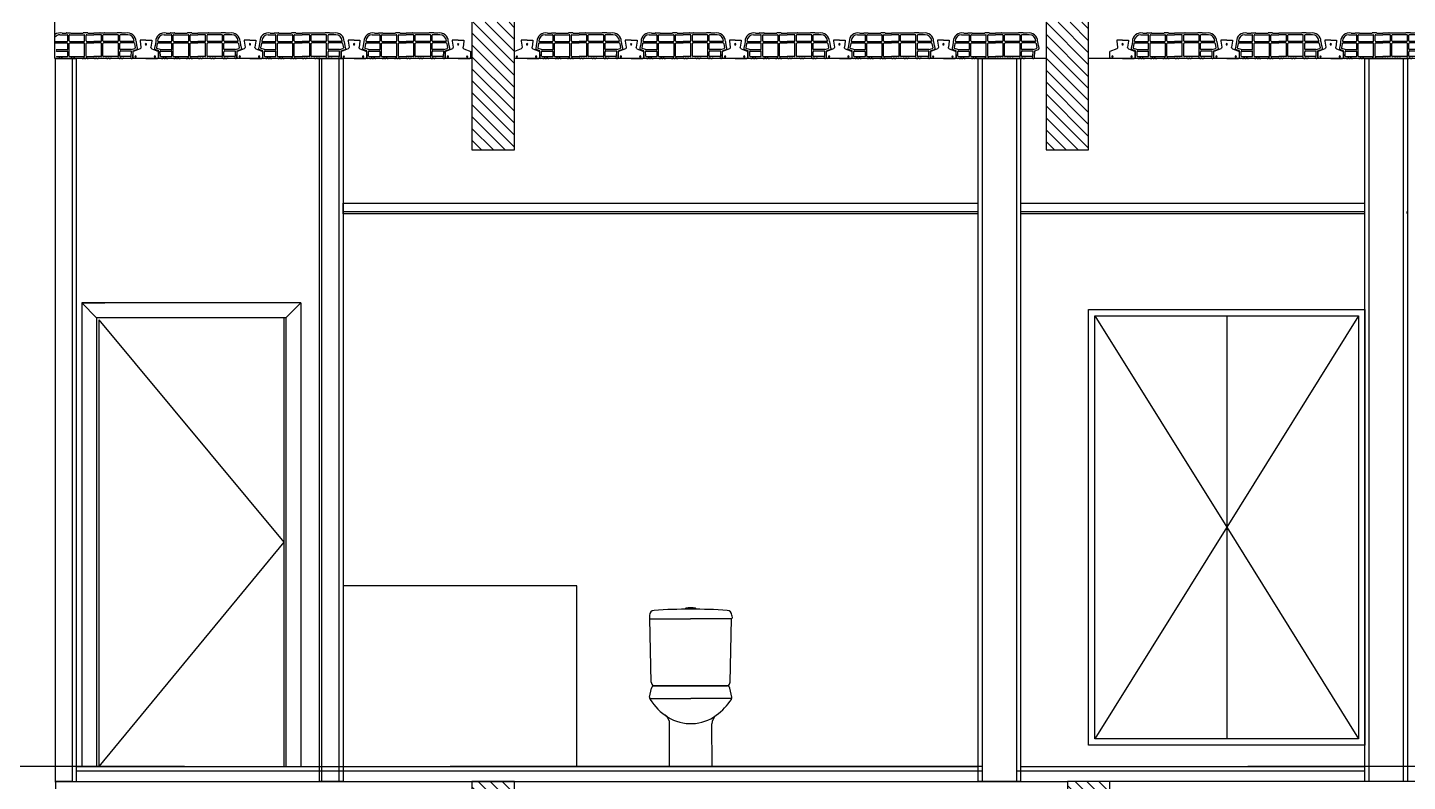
# Model space of a CAD drawing. Header units: metres. Extents: x 126 to 596, y -539 to -70.
# Drawn here: x 353.31 to 359.79, y -386.02 to -382.48 of the extents above; entities that cross this region are included whole.
import ezdxf

# ---------------------------------------------------------------- set-up
doc = ezdxf.new("R2010")
doc.units = ezdxf.units.M
doc.header["$LTSCALE"] = 10
doc.linetypes.add('HIDDEN', pattern=[0.375, 0.25, -0.125])
for name, color, linetype in [('0.1', 1, 'Continuous'), ('01', 1, 'Continuous'), ('02', 2, 'Continuous'), ('1_MUROS', 6, 'Continuous'), ('A- Hatch Hormigon', 255, 'Continuous'), ('A-Cielorraso', 1, 'HIDDEN'), ('A-Muros', 4, 'Continuous'), ('Corte t', 2, 'Continuous'), ('Dr Bloques', 1, 'Continuous'), ('Dr Ejes en bloque', 4, 'Continuous'), ('Losa rap sapito', 251, 'Continuous'), ('PISO', 251, 'Continuous'), ('Sanitarios', 2, 'Continuous')]:
    doc.layers.add(name, color=color, linetype=linetype)
doc.layers.add('Dr Contorno exterior torre', color=31, linetype='Continuous', transparency=0.5)
doc.layers.add('M1-Muro Común 20', color=12, linetype='Continuous', transparency=0.5)

# ---------------------------------------------------------------- blocks, each defined once
blk = doc.blocks.new('VIGUETA NUEVA')
at = {"layer": '02'}
for p, q in [((852.2769, 1549.6243), (852.2429, 1549.6111)), ((852.2429, 1549.5811), (852.2429, 1549.6111)), ((852.3054, 1549.6661), (852.2767, 1549.6661)), ((852.2767, 1549.6661), (852.2767, 1549.6611)), ((852.2767, 1549.6611), (852.2809, 1549.6312)), ((852.3054, 1549.6661), (852.3342, 1549.6661)), ((852.3342, 1549.6611), (852.3299, 1549.6312)), ((852.3339, 1549.6243), (852.3679, 1549.6111)), ((852.3342, 1549.6661), (852.3342, 1549.6611)), ((852.3679, 1549.5811), (852.3679, 1549.6111)), ((852.2429, 1549.5811), (852.2479, 1549.5761)), ((852.3054, 1549.5761), (852.2479, 1549.5761)), ((852.3054, 1549.5761), (852.3629, 1549.5761)), ((852.3679, 1549.5811), (852.3629, 1549.5761))]:
    blk.add_line(p, q, dxfattribs=at)
for centre, start, end in [((852.2739, 1549.6307), 294.85326, 4.4381), ((852.3369, 1549.6307), 175.5619, 245.14674)]:
    blk.add_arc(centre, 0.00704, start, end, dxfattribs=at)
blk = doc.blocks.new('VIGUETA NUEVA1')
at = {"layer": 'PISO'}
for centre in [(0, -0.02), (-0.0444, -0.0805), (0.0504, -0.0805)]:
    blk.add_circle(centre, 0.00324, dxfattribs=at)
at = {"layer": '1_MUROS'}
blk.add_blockref('VIGUETA NUEVA', (-852.3054, -1549.6661), dxfattribs=at)
blk = doc.blocks.new('Losa rap zapito')
at = {"layer": 'Losa rap sapito'}
for p, q in [((283.7813, -291.7641), (283.8003, -291.7641)), ((283.8012, -291.7632), (283.8205, -291.7632)), ((283.8215, -291.7641), (283.8806, -291.7641)), ((283.9008, -291.7632), (283.8815, -291.7632)), ((283.9018, -291.7641), (283.9304, -291.7641)), ((283.959, -291.7641), (283.9304, -291.7641)), ((283.9599, -291.7632), (283.9792, -291.7632)), ((284.0393, -291.7641), (283.9802, -291.7641)), ((284.0595, -291.7632), (284.0402, -291.7632)), ((284.0795, -291.7641), (284.0605, -291.7641)), ((283.7282, -291.8243), (283.7262, -291.8386)), ((283.732, -291.8042), (283.7293, -291.8235)), ((283.7394, -291.8124), (283.7357, -291.8329)), ((283.7422, -291.8103), (283.8051, -291.8103)), ((283.7437, -291.8035), (283.8051, -291.8035)), ((283.7534, -291.8103), (283.8051, -291.8103)), ((283.7711, -291.7719), (283.8051, -291.7719)), ((283.808, -291.8006), (283.808, -291.7747)), ((283.808, -291.8391), (283.808, -291.8132)), ((283.8147, -291.8006), (283.8147, -291.7747)), ((283.8147, -291.8721), (283.8147, -291.8132)), ((283.8176, -291.7719), (283.8844, -291.7719)), ((283.8176, -291.8035), (283.8844, -291.8035)), ((283.8176, -291.8103), (283.8844, -291.8103)), ((283.8873, -291.8006), (283.8873, -291.7747)), ((283.8873, -291.8721), (283.8873, -291.8132)), ((283.8941, -291.8006), (283.8941, -291.7747)), ((283.8941, -291.8721), (283.8941, -291.8132)), ((283.897, -291.7719), (283.9304, -291.7719)), ((283.897, -291.8035), (283.9304, -291.8035)), ((283.897, -291.8103), (283.9304, -291.8103)), ((283.9638, -291.7719), (283.9304, -291.7719)), ((283.9638, -291.8035), (283.9304, -291.8035)), ((283.9638, -291.8103), (283.9304, -291.8103)), ((283.9667, -291.8006), (283.9667, -291.7747)), ((283.9667, -291.8721), (283.9667, -291.8132)), ((283.9734, -291.8006), (283.9734, -291.7747)), ((283.9734, -291.8721), (283.9734, -291.8132)), ((284.0431, -291.7719), (283.9763, -291.7719)), ((284.0431, -291.8035), (283.9763, -291.8035)), ((284.0431, -291.8103), (283.9763, -291.8103)), ((284.046, -291.8006), (284.046, -291.7747)), ((284.046, -291.8721), (284.046, -291.8132)), ((284.0527, -291.8006), (284.0527, -291.7747)), ((284.0527, -291.8391), (284.0527, -291.8132)), ((284.0896, -291.7719), (284.0556, -291.7719)), ((284.117, -291.8035), (284.0556, -291.8035)), ((284.1186, -291.8103), (284.0556, -291.8103)), ((284.1073, -291.8103), (284.0556, -291.8103)), ((284.1214, -291.8124), (284.125, -291.8329)), ((284.1287, -291.8042), (284.1314, -291.8235)), ((284.1325, -291.8243), (284.1346, -291.8386)), ((283.7459, -291.8484), (283.728, -291.8417)), ((283.7534, -291.842), (283.7376, -291.836)), ((283.7466, -291.8799), (283.7459, -291.8484)), ((283.7541, -291.8836), (283.7504, -291.8836)), ((283.7541, -291.8836), (283.7516, -291.8836)), ((283.7541, -291.8836), (283.7516, -291.8836)), ((283.7534, -291.842), (283.8051, -291.842)), ((283.7542, -291.8721), (283.7536, -291.851)), ((283.7541, -291.8836), (283.7541, -291.8827)), ((283.7541, -291.8827), (283.7598, -291.8827)), ((283.7565, -291.8487), (283.8051, -291.8487)), ((283.7571, -291.8749), (283.8051, -291.8749)), ((283.7598, -291.8836), (283.7598, -291.8827)), ((283.7598, -291.8836), (283.7656, -291.8836)), ((283.7714, -291.8827), (283.7656, -291.8827)), ((283.7656, -291.8836), (283.7656, -291.8827)), ((283.7714, -291.8836), (283.7714, -291.8827)), ((283.7714, -291.8836), (283.7772, -291.8836)), ((283.7772, -291.8836), (283.7772, -291.8827)), ((283.783, -291.8827), (283.7772, -291.8827)), ((283.783, -291.8836), (283.783, -291.8827)), ((283.783, -291.8836), (283.7887, -291.8836)), ((283.7887, -291.8836), (283.7887, -291.8827)), ((283.7887, -291.8827), (283.7945, -291.8827)), ((283.7945, -291.8836), (283.7945, -291.8827)), ((283.8003, -291.8836), (283.7945, -291.8836)), ((283.8003, -291.8827), (283.8061, -291.8827)), ((283.8003, -291.8836), (283.8003, -291.8827)), ((283.8061, -291.8836), (283.8061, -291.8827)), ((283.8119, -291.8836), (283.8061, -291.8836)), ((283.808, -291.8721), (283.808, -291.8516)), ((283.8119, -291.8827), (283.8176, -291.8827)), ((283.8119, -291.8836), (283.8119, -291.8827)), ((283.8119, -291.8827), (283.8176, -291.8827)), ((283.8176, -291.8749), (283.8844, -291.8749)), ((283.8176, -291.8836), (283.8176, -291.8827)), ((283.8176, -291.8836), (283.8234, -291.8836)), ((283.8292, -291.8827), (283.8234, -291.8827)), ((283.8234, -291.8836), (283.8234, -291.8827)), ((283.8292, -291.8836), (283.8292, -291.8827)), ((283.8292, -291.8836), (283.835, -291.8836)), ((283.835, -291.8836), (283.835, -291.8827)), ((283.8408, -291.8827), (283.835, -291.8827)), ((283.8408, -291.8836), (283.8408, -291.8827)), ((283.8408, -291.8836), (283.8465, -291.8836)), ((283.8465, -291.8836), (283.8465, -291.8827)), ((283.8465, -291.8827), (283.8523, -291.8827)), ((283.8523, -291.8836), (283.8523, -291.8827)), ((283.8581, -291.8836), (283.8523, -291.8836)), ((283.8581, -291.8827), (283.8639, -291.8827)), ((283.8581, -291.8836), (283.8581, -291.8827)), ((283.8639, -291.8836), (283.8639, -291.8827)), ((283.8697, -291.8836), (283.8639, -291.8836)), ((283.8697, -291.8827), (283.8755, -291.8827)), ((283.8697, -291.8836), (283.8697, -291.8827)), ((283.8697, -291.8827), (283.8755, -291.8827)), ((283.8755, -291.8836), (283.8755, -291.8827)), ((283.8755, -291.8836), (283.8812, -291.8836)), ((283.887, -291.8827), (283.8812, -291.8827)), ((283.8812, -291.8836), (283.8812, -291.8827)), ((283.887, -291.8836), (283.887, -291.8827)), ((283.887, -291.8836), (283.8928, -291.8836)), ((283.8928, -291.8836), (283.8928, -291.8827)), ((283.8986, -291.8827), (283.8928, -291.8827)), ((283.897, -291.8749), (283.9304, -291.8749)), ((283.8986, -291.8836), (283.8986, -291.8827)), ((283.8986, -291.8836), (283.9044, -291.8836)), ((283.9044, -291.8836), (283.9044, -291.8827)), ((283.9044, -291.8827), (283.9101, -291.8827)), ((283.9101, -291.8836), (283.9101, -291.8827)), ((283.9159, -291.8836), (283.9101, -291.8836)), ((283.9159, -291.8827), (283.9217, -291.8827)), ((283.9159, -291.8836), (283.9159, -291.8827)), ((283.9217, -291.8836), (283.9217, -291.8827)), ((283.9275, -291.8836), (283.9217, -291.8836)), ((283.9275, -291.8836), (283.9275, -291.8827)), ((283.9275, -291.8827), (283.9304, -291.8827)), ((283.9638, -291.8749), (283.9304, -291.8749)), ((283.9333, -291.8827), (283.9304, -291.8827)), ((283.9333, -291.8836), (283.9333, -291.8827)), ((283.9333, -291.8836), (283.939, -291.8836)), ((283.9448, -291.8827), (283.939, -291.8827)), ((283.939, -291.8836), (283.939, -291.8827)), ((283.9448, -291.8836), (283.9448, -291.8827)), ((283.9448, -291.8836), (283.9506, -291.8836)), ((283.9506, -291.8836), (283.9506, -291.8827)), ((283.9564, -291.8827), (283.9506, -291.8827)), ((283.9564, -291.8836), (283.9564, -291.8827)), ((283.9622, -291.8836), (283.9564, -291.8836)), ((283.9622, -291.8836), (283.9622, -291.8827)), ((283.9622, -291.8827), (283.9679, -291.8827)), ((283.9679, -291.8836), (283.9679, -291.8827)), ((283.9737, -291.8836), (283.9679, -291.8836)), ((283.9737, -291.8827), (283.9795, -291.8827)), ((283.9737, -291.8836), (283.9737, -291.8827)), ((284.0431, -291.8749), (283.9763, -291.8749)), ((283.9795, -291.8836), (283.9795, -291.8827)), ((283.9853, -291.8836), (283.9795, -291.8836)), ((283.9911, -291.8827), (283.9853, -291.8827)), ((283.9853, -291.8836), (283.9853, -291.8827)), ((283.9911, -291.8827), (283.9853, -291.8827)), ((283.9911, -291.8836), (283.9911, -291.8827)), ((283.9911, -291.8836), (283.9968, -291.8836)), ((284.0026, -291.8827), (283.9968, -291.8827)), ((283.9968, -291.8836), (283.9968, -291.8827)), ((284.0026, -291.8836), (284.0026, -291.8827)), ((284.0026, -291.8836), (284.0084, -291.8836)), ((284.0084, -291.8836), (284.0084, -291.8827)), ((284.0142, -291.8827), (284.0084, -291.8827)), ((284.0142, -291.8836), (284.0142, -291.8827)), ((284.02, -291.8836), (284.0142, -291.8836)), ((284.02, -291.8836), (284.02, -291.8827)), ((284.02, -291.8827), (284.0258, -291.8827)), ((284.0258, -291.8836), (284.0258, -291.8827)), ((284.0315, -291.8836), (284.0258, -291.8836)), ((284.0315, -291.8827), (284.0373, -291.8827)), ((284.0315, -291.8836), (284.0315, -291.8827)), ((284.0373, -291.8836), (284.0373, -291.8827)), ((284.0431, -291.8836), (284.0373, -291.8836)), ((284.0489, -291.8827), (284.0431, -291.8827)), ((284.0431, -291.8836), (284.0431, -291.8827)), ((284.0489, -291.8827), (284.0431, -291.8827)), ((284.0489, -291.8836), (284.0489, -291.8827)), ((284.0489, -291.8836), (284.0547, -291.8836)), ((284.0527, -291.8721), (284.0527, -291.8516)), ((284.0604, -291.8827), (284.0547, -291.8827)), ((284.0547, -291.8836), (284.0547, -291.8827)), ((284.1073, -291.842), (284.0556, -291.842)), ((284.1043, -291.8487), (284.0556, -291.8487)), ((284.1037, -291.8749), (284.0556, -291.8749)), ((284.0604, -291.8836), (284.0604, -291.8827)), ((284.0604, -291.8836), (284.0662, -291.8836)), ((284.0662, -291.8836), (284.0662, -291.8827)), ((284.072, -291.8827), (284.0662, -291.8827)), ((284.072, -291.8836), (284.072, -291.8827)), ((284.0778, -291.8836), (284.072, -291.8836)), ((284.0778, -291.8836), (284.0778, -291.8827)), ((284.0778, -291.8827), (284.0836, -291.8827)), ((284.0836, -291.8836), (284.0836, -291.8827)), ((284.0893, -291.8836), (284.0836, -291.8836)), ((284.0893, -291.8827), (284.0951, -291.8827)), ((284.0893, -291.8836), (284.0893, -291.8827)), ((284.0951, -291.8836), (284.0951, -291.8827)), ((284.1009, -291.8836), (284.0951, -291.8836)), ((284.1009, -291.8836), (284.1009, -291.8827)), ((284.1067, -291.8827), (284.1009, -291.8827)), ((284.1066, -291.8721), (284.1071, -291.851)), ((284.1067, -291.8836), (284.1067, -291.8827)), ((284.1067, -291.8836), (284.1092, -291.8836)), ((284.1067, -291.8836), (284.1092, -291.8836)), ((284.1067, -291.8836), (284.1103, -291.8836)), ((284.1073, -291.842), (284.1232, -291.836)), ((284.1141, -291.8799), (284.1149, -291.8484)), ((284.1149, -291.8484), (284.1327, -291.8417))]:
    blk.add_line(p, q, dxfattribs=at)
for centre, radius, start, end in [((283.7724, -291.8035), 0.0404, 77.29711, 181.01352), ((283.8012, -291.7641), 0.000963, 90, 180), ((283.8205, -291.7641), 0.000963, 0, 90), ((283.8815, -291.7641), 0.000963, 90, 180), ((283.9008, -291.7641), 0.000963, 0, 90), ((283.9599, -291.7641), 0.000963, 90, 180), ((283.9792, -291.7641), 0.000963, 0, 90), ((284.0402, -291.7641), 0.000963, 90, 180), ((284.0595, -291.7641), 0.000963, 0, 90), ((284.0883, -291.8035), 0.0404, 358.98648, 102.70289), ((283.7292, -291.8244), 0.000963, 81.8699, 171.8699), ((283.7386, -291.8333), 0.00289, 171.8699, 249.44395), ((283.7422, -291.8132), 0.00289, 90, 165.25928), ((283.7724, -291.8035), 0.0317, 92.25899, 174.7894), ((283.7437, -291.8006), 0.00289, 180.23159, 270), ((283.8051, -291.7747), 0.00289, 0, 90), ((283.8051, -291.8006), 0.00289, 270, 0), ((283.8051, -291.8132), 0.00289, 0, 90), ((283.8176, -291.7747), 0.00289, 90, 180), ((283.8176, -291.8006), 0.00289, 180, 270), ((283.8176, -291.8132), 0.00289, 90, 180), ((283.8844, -291.7747), 0.00289, 0, 90), ((283.8844, -291.8006), 0.00289, 270, 0), ((283.8844, -291.8132), 0.00289, 0, 90), ((283.897, -291.7747), 0.00289, 90, 180), ((283.897, -291.8006), 0.00289, 180, 270), ((283.897, -291.8132), 0.00289, 90, 180), ((283.9638, -291.7747), 0.00289, 0, 90), ((283.9638, -291.8006), 0.00289, 270, 0), ((283.9638, -291.8132), 0.00289, 0, 90), ((283.9763, -291.7747), 0.00289, 90, 180), ((283.9763, -291.8006), 0.00289, 180, 270), ((283.9763, -291.8132), 0.00289, 90, 180), ((284.0431, -291.7747), 0.00289, 0, 90), ((284.0431, -291.8006), 0.00289, 270, 0), ((284.0431, -291.8132), 0.00289, 0, 90), ((284.0556, -291.7747), 0.00289, 90, 180), ((284.0556, -291.8006), 0.00289, 180, 270), ((284.0556, -291.8132), 0.00289, 90, 180), ((284.0883, -291.8035), 0.0317, 5.2106, 87.74101), ((284.117, -291.8006), 0.00289, 270, 359.76841), ((284.1186, -291.8132), 0.00289, 14.74072, 90), ((284.1222, -291.8333), 0.00289, 290.55605, 8.1301), ((284.1316, -291.8244), 0.000963, 8.1301, 98.1301), ((283.729, -291.839), 0.00289, 171.8699, 249.44395), ((283.7505, -291.8797), 0.0039, 182.47992, 268.12475), ((283.7565, -291.8516), 0.00289, 90, 168.59471), ((283.7571, -291.8721), 0.00289, 180, 271.41002), ((283.8051, -291.8391), 0.00289, 270, 0), ((283.8051, -291.8516), 0.00289, 0, 90), ((283.8051, -291.8721), 0.00289, 270, 0), ((283.8176, -291.8721), 0.00289, 180, 270), ((283.8844, -291.8721), 0.00289, 270, 0), ((283.897, -291.8721), 0.00289, 180, 270), ((283.9638, -291.8721), 0.00289, 270, 0), ((283.9763, -291.8721), 0.00289, 180, 270), ((284.0431, -291.8721), 0.00289, 270, 0), ((284.0556, -291.8391), 0.00289, 180, 270), ((284.0556, -291.8516), 0.00289, 90, 180), ((284.0556, -291.8721), 0.00289, 180, 270), ((284.1037, -291.8721), 0.00289, 268.58998, 0), ((284.1043, -291.8516), 0.00289, 11.40529, 90), ((284.1102, -291.8797), 0.0039, 271.87525, 357.52008), ((284.1317, -291.839), 0.00289, 290.55605, 8.1301)]:
    blk.add_arc(centre, radius, start, end, dxfattribs=at)
blk = doc.blocks.new('A$C62401038')
at = {"layer": 'A- Hatch Hormigon'}
h = blk.add_hatch(dxfattribs=at)
h.set_pattern_fill('ANSI31', color=256, scale=0.0125, angle=-90, style=0)
h.paths.add_polyline_path([(5.1492, -0.6), (5.3492, -0.6), (5.3492, 0), (5.1492, 0)])
h.paths.add_polyline_path([(10.3997, -0.6), (10.5997, -0.6), (10.5997, 0), (10.3997, 0)])
h.paths.add_polyline_path([(14.1499, 0), (14.1499, -0.6), (14.3499, -0.6), (14.3499, 0)])
h.paths.add_polyline_path([(16.85, 0), (16.85, -0.6), (17.05, -0.6), (17.05, 0)])
h.paths.add_polyline_path([(23.5997, 0), (23.5997, -0.6), (23.7997, -0.6), (23.8, -0.12), (24.2989, -0.12), (24.2989, 0), (24.1189, 0)])
at = {"layer": 'M1-Muro Común 20', "transparency": 33554687}
h = blk.add_hatch(dxfattribs=at)
h.set_pattern_fill('ANGLE', color=114)
h.set_pattern_definition([(0, (-341.2456, 358.885), (0, 6.985), [5.08, -1.905]), (90, (-341.2456, 358.885), (-6.985, 4e-16), [5.08, -1.905])])
h.paths.add_polyline_path([(0.2, 0), (-0.5007, 0), (-0.5003, -0.12), (0, -0.12), (0, -0.6), (0.2, -0.6)])
h.paths.add_polyline_path([(5.3492, 0), (5.1492, 0), (5.1492, -0.6), (5.3492, -0.6)])
h.paths.add_polyline_path([(10.5997, 0), (10.3997, 0), (10.3997, -0.6), (10.5997, -0.6)])
h.paths.add_polyline_path([(14.3499, 0), (14.1499, 0), (14.1499, -0.6), (14.3499, -0.6)])
h.paths.add_polyline_path([(17.15, 0), (16.95, 0), (16.95, -0.6), (17.15, -0.6)])
h.paths.add_polyline_path([(23.8, -0.12), (24.1043, -0.12), (24.1043, 0), (23.5997, 0), (23.5997, -0.6), (23.7997, -0.6)])
h.paths.add_polyline_path([(24.2989, 0), (24.1189, 0), (24.1043, 0), (24.1043, -0.12), (24.2989, -0.12)])
at = {"color": 5}
for p, q in [((12.1898, -0.17), (12.1898, 0)), ((14.1499, 0), (14.1499, -0.6)), ((14.3499, -0.6), (14.3499, 0)), ((16.85, 0), (16.85, -0.6)), ((17.05, -0.6), (17.05, 0)), ((14.1499, -0.17), (12.1898, -0.17)), ((16.85, -0.17), (14.3499, -0.17)), ((23.5997, -0.17), (17.05, -0.17)), ((14.1499, -0.6), (14.3499, -0.6)), ((16.85, -0.6), (17.05, -0.6))]:
    blk.add_line(p, q, dxfattribs=at)
at = {"layer": 'Losa rap sapito'}
for p, q in [((12.2131, -0.0582), (12.2471, -0.0582)), ((12.2233, -0.0505), (12.2423, -0.0505)), ((12.2432, -0.0496), (12.2625, -0.0496)), ((12.25, -0.087), (12.25, -0.0611)), ((12.2567, -0.087), (12.2567, -0.0611)), ((12.2596, -0.0582), (12.3264, -0.0582)), ((12.2635, -0.0505), (12.3226, -0.0505)), ((12.3428, -0.0496), (12.3235, -0.0496)), ((12.3293, -0.087), (12.3293, -0.0611)), ((12.3361, -0.087), (12.3361, -0.0611)), ((12.339, -0.0582), (12.3724, -0.0582)), ((12.3438, -0.0505), (12.3724, -0.0505)), ((12.401, -0.0505), (12.3724, -0.0505)), ((12.4058, -0.0582), (12.3724, -0.0582)), ((12.4019, -0.0496), (12.4212, -0.0496)), ((12.4087, -0.087), (12.4087, -0.0611)), ((12.4154, -0.087), (12.4154, -0.0611)), ((12.4851, -0.0582), (12.4183, -0.0582)), ((12.4813, -0.0505), (12.4221, -0.0505)), ((12.5015, -0.0496), (12.4822, -0.0496)), ((12.488, -0.087), (12.488, -0.0611)), ((12.4947, -0.087), (12.4947, -0.0611)), ((12.5316, -0.0582), (12.4976, -0.0582)), ((12.5215, -0.0505), (12.5024, -0.0505)), ((12.1898, -0.0899), (12.2471, -0.0899)), ((12.1898, -0.0967), (12.2471, -0.0967)), ((12.1954, -0.0967), (12.2471, -0.0967)), ((12.1954, -0.1284), (12.2471, -0.1284)), ((12.25, -0.1255), (12.25, -0.0995)), ((12.2567, -0.1584), (12.2567, -0.0995)), ((12.2596, -0.0899), (12.3264, -0.0899)), ((12.2596, -0.0967), (12.3264, -0.0967)), ((12.3293, -0.1584), (12.3293, -0.0995)), ((12.3361, -0.1584), (12.3361, -0.0995)), ((12.339, -0.0899), (12.3724, -0.0899)), ((12.339, -0.0967), (12.3724, -0.0967)), ((12.4058, -0.0899), (12.3724, -0.0899)), ((12.4058, -0.0967), (12.3724, -0.0967)), ((12.4087, -0.1584), (12.4087, -0.0995)), ((12.4154, -0.1584), (12.4154, -0.0995)), ((12.4851, -0.0899), (12.4183, -0.0899)), ((12.4851, -0.0967), (12.4183, -0.0967)), ((12.488, -0.1584), (12.488, -0.0995)), ((12.4947, -0.1255), (12.4947, -0.0995)), ((12.559, -0.0899), (12.4976, -0.0899)), ((12.5606, -0.0967), (12.4976, -0.0967)), ((12.5493, -0.0967), (12.4976, -0.0967)), ((12.5493, -0.1284), (12.4976, -0.1284)), ((12.5493, -0.1284), (12.5652, -0.1224)), ((12.5569, -0.1348), (12.5747, -0.1281)), ((12.5634, -0.0988), (12.567, -0.1193)), ((12.5707, -0.0906), (12.5734, -0.1098)), ((12.5745, -0.1107), (12.5766, -0.125)), ((12.1961, -0.169), (12.2018, -0.169)), ((12.1985, -0.1351), (12.2471, -0.1351)), ((12.199, -0.1613), (12.2471, -0.1613)), ((12.2018, -0.17), (12.2018, -0.169)), ((12.2018, -0.17), (12.2076, -0.17)), ((12.2134, -0.169), (12.2076, -0.169)), ((12.2076, -0.17), (12.2076, -0.169)), ((12.2134, -0.17), (12.2134, -0.169)), ((12.2134, -0.17), (12.2192, -0.17)), ((12.2192, -0.17), (12.2192, -0.169)), ((12.225, -0.169), (12.2192, -0.169)), ((12.225, -0.17), (12.225, -0.169)), ((12.225, -0.17), (12.2307, -0.17)), ((12.2307, -0.17), (12.2307, -0.169)), ((12.2307, -0.169), (12.2365, -0.169)), ((12.2365, -0.17), (12.2365, -0.169)), ((12.2423, -0.17), (12.2365, -0.17)), ((12.2423, -0.169), (12.2481, -0.169)), ((12.2423, -0.17), (12.2423, -0.169)), ((12.2481, -0.17), (12.2481, -0.169)), ((12.2539, -0.17), (12.2481, -0.17)), ((12.25, -0.1584), (12.25, -0.138)), ((12.2539, -0.169), (12.2596, -0.169)), ((12.2539, -0.17), (12.2539, -0.169)), ((12.2539, -0.169), (12.2596, -0.169)), ((12.2596, -0.1613), (12.3264, -0.1613)), ((12.2596, -0.17), (12.2596, -0.169)), ((12.2596, -0.17), (12.2654, -0.17)), ((12.2712, -0.169), (12.2654, -0.169)), ((12.2654, -0.17), (12.2654, -0.169)), ((12.2712, -0.17), (12.2712, -0.169)), ((12.2712, -0.17), (12.277, -0.17)), ((12.277, -0.17), (12.277, -0.169)), ((12.2828, -0.169), (12.277, -0.169)), ((12.2828, -0.17), (12.2828, -0.169)), ((12.2828, -0.17), (12.2885, -0.17)), ((12.2885, -0.17), (12.2885, -0.169)), ((12.2885, -0.169), (12.2943, -0.169)), ((12.2943, -0.17), (12.2943, -0.169)), ((12.3001, -0.17), (12.2943, -0.17)), ((12.3001, -0.169), (12.3059, -0.169)), ((12.3001, -0.17), (12.3001, -0.169)), ((12.3059, -0.17), (12.3059, -0.169)), ((12.3117, -0.17), (12.3059, -0.17)), ((12.3117, -0.169), (12.3174, -0.169)), ((12.3117, -0.17), (12.3117, -0.169)), ((12.3117, -0.169), (12.3174, -0.169)), ((12.3174, -0.17), (12.3174, -0.169)), ((12.3174, -0.17), (12.3232, -0.17)), ((12.329, -0.169), (12.3232, -0.169)), ((12.3232, -0.17), (12.3232, -0.169)), ((12.329, -0.17), (12.329, -0.169)), ((12.329, -0.17), (12.3348, -0.17)), ((12.3348, -0.17), (12.3348, -0.169)), ((12.3406, -0.169), (12.3348, -0.169)), ((12.339, -0.1613), (12.3724, -0.1613)), ((12.3406, -0.17), (12.3406, -0.169)), ((12.3406, -0.17), (12.3463, -0.17)), ((12.3463, -0.17), (12.3463, -0.169)), ((12.3463, -0.169), (12.3521, -0.169)), ((12.3521, -0.17), (12.3521, -0.169)), ((12.3579, -0.17), (12.3521, -0.17)), ((12.3579, -0.169), (12.3637, -0.169)), ((12.3579, -0.17), (12.3579, -0.169)), ((12.3637, -0.17), (12.3637, -0.169)), ((12.3695, -0.17), (12.3637, -0.17)), ((12.3695, -0.17), (12.3695, -0.169)), ((12.3695, -0.169), (12.3724, -0.169)), ((12.4058, -0.1613), (12.3724, -0.1613)), ((12.3753, -0.169), (12.3724, -0.169)), ((12.3753, -0.17), (12.3753, -0.169)), ((12.3753, -0.17), (12.381, -0.17)), ((12.3868, -0.169), (12.381, -0.169)), ((12.381, -0.17), (12.381, -0.169)), ((12.3868, -0.17), (12.3868, -0.169)), ((12.3868, -0.17), (12.3926, -0.17)), ((12.3926, -0.17), (12.3926, -0.169)), ((12.3984, -0.169), (12.3926, -0.169)), ((12.3984, -0.17), (12.3984, -0.169)), ((12.4042, -0.17), (12.3984, -0.17)), ((12.4042, -0.17), (12.4042, -0.169)), ((12.4042, -0.169), (12.4099, -0.169)), ((12.4099, -0.17), (12.4099, -0.169)), ((12.4157, -0.17), (12.4099, -0.17)), ((12.4157, -0.169), (12.4215, -0.169)), ((12.4157, -0.17), (12.4157, -0.169)), ((12.4851, -0.1613), (12.4183, -0.1613)), ((12.4215, -0.17), (12.4215, -0.169)), ((12.4273, -0.17), (12.4215, -0.17)), ((12.4331, -0.169), (12.4273, -0.169)), ((12.4273, -0.17), (12.4273, -0.169)), ((12.4331, -0.169), (12.4273, -0.169)), ((12.4331, -0.17), (12.4331, -0.169)), ((12.4331, -0.17), (12.4388, -0.17)), ((12.4446, -0.169), (12.4388, -0.169)), ((12.4388, -0.17), (12.4388, -0.169)), ((12.4446, -0.17), (12.4446, -0.169)), ((12.4446, -0.17), (12.4504, -0.17)), ((12.4504, -0.17), (12.4504, -0.169)), ((12.4562, -0.169), (12.4504, -0.169)), ((12.4562, -0.17), (12.4562, -0.169)), ((12.462, -0.17), (12.4562, -0.17)), ((12.462, -0.17), (12.462, -0.169)), ((12.462, -0.169), (12.4677, -0.169)), ((12.4677, -0.17), (12.4677, -0.169)), ((12.4735, -0.17), (12.4677, -0.17)), ((12.4735, -0.169), (12.4793, -0.169)), ((12.4735, -0.17), (12.4735, -0.169)), ((12.4793, -0.17), (12.4793, -0.169)), ((12.4851, -0.17), (12.4793, -0.17)), ((12.4909, -0.169), (12.4851, -0.169)), ((12.4851, -0.17), (12.4851, -0.169)), ((12.4909, -0.169), (12.4851, -0.169)), ((12.4909, -0.17), (12.4909, -0.169)), ((12.4909, -0.17), (12.4966, -0.17)), ((12.4947, -0.1584), (12.4947, -0.138)), ((12.5024, -0.169), (12.4966, -0.169)), ((12.4966, -0.17), (12.4966, -0.169)), ((12.5463, -0.1351), (12.4976, -0.1351)), ((12.5457, -0.1613), (12.4976, -0.1613)), ((12.5024, -0.17), (12.5024, -0.169)), ((12.5024, -0.17), (12.5082, -0.17)), ((12.5082, -0.17), (12.5082, -0.169)), ((12.514, -0.169), (12.5082, -0.169)), ((12.514, -0.17), (12.514, -0.169)), ((12.5198, -0.17), (12.514, -0.17)), ((12.5198, -0.17), (12.5198, -0.169)), ((12.5198, -0.169), (12.5255, -0.169)), ((12.5255, -0.17), (12.5255, -0.169)), ((12.5313, -0.17), (12.5255, -0.17)), ((12.5313, -0.169), (12.5371, -0.169)), ((12.5313, -0.17), (12.5313, -0.169)), ((12.5371, -0.17), (12.5371, -0.169)), ((12.5429, -0.17), (12.5371, -0.17)), ((12.5429, -0.17), (12.5429, -0.169)), ((12.5487, -0.169), (12.5429, -0.169)), ((12.5486, -0.1585), (12.5491, -0.1374)), ((12.5487, -0.17), (12.5487, -0.169)), ((12.5487, -0.17), (12.5512, -0.17)), ((12.5487, -0.17), (12.5512, -0.17)), ((12.5487, -0.17), (12.5523, -0.17)), ((12.5561, -0.1663), (12.5569, -0.1348))]:
    blk.add_line(p, q, dxfattribs=at)
for centre, radius, start, end in [((12.2144, -0.0899), 0.0404, 77.29711, 127.58106), ((12.2144, -0.0899), 0.0317, 92.25899, 140.96128), ((12.2432, -0.0505), 0.000963, 90, 180), ((12.2471, -0.0611), 0.00289, 0, 90), ((12.2596, -0.0611), 0.00289, 90, 180), ((12.2625, -0.0505), 0.000963, 0, 90), ((12.3235, -0.0505), 0.000963, 90, 180), ((12.3264, -0.0611), 0.00289, 0, 90), ((12.339, -0.0611), 0.00289, 90, 180), ((12.3428, -0.0505), 0.000963, 0, 90), ((12.4019, -0.0505), 0.000963, 90, 180), ((12.4058, -0.0611), 0.00289, 0, 90), ((12.4183, -0.0611), 0.00289, 90, 180), ((12.4212, -0.0505), 0.000963, 0, 90), ((12.4822, -0.0505), 0.000963, 90, 180), ((12.4851, -0.0611), 0.00289, 0, 90), ((12.4976, -0.0611), 0.00289, 90, 180), ((12.5015, -0.0505), 0.000963, 0, 90), ((12.5303, -0.0899), 0.0404, 358.98648, 102.70289), ((12.5303, -0.0899), 0.0317, 5.2106, 87.74101), ((12.2471, -0.087), 0.00289, 270, 0), ((12.2471, -0.0995), 0.00289, 0, 90), ((12.2471, -0.1255), 0.00289, 270, 0), ((12.2596, -0.087), 0.00289, 180, 270), ((12.2596, -0.0995), 0.00289, 90, 180), ((12.3264, -0.087), 0.00289, 270, 0), ((12.3264, -0.0995), 0.00289, 0, 90), ((12.339, -0.087), 0.00289, 180, 270), ((12.339, -0.0995), 0.00289, 90, 180), ((12.4058, -0.087), 0.00289, 270, 0), ((12.4058, -0.0995), 0.00289, 0, 90), ((12.4183, -0.087), 0.00289, 180, 270), ((12.4183, -0.0995), 0.00289, 90, 180), ((12.4851, -0.087), 0.00289, 270, 0), ((12.4851, -0.0995), 0.00289, 0, 90), ((12.4976, -0.087), 0.00289, 180, 270), ((12.4976, -0.0995), 0.00289, 90, 180), ((12.4976, -0.1255), 0.00289, 180, 270), ((12.559, -0.087), 0.00289, 270, 359.76841), ((12.5606, -0.0995), 0.00289, 14.74072, 90), ((12.5641, -0.1197), 0.00289, 290.55605, 8.1301), ((12.5736, -0.1108), 0.000963, 8.1301, 98.1301), ((12.5737, -0.1254), 0.00289, 290.55605, 8.1301), ((12.1985, -0.138), 0.00289, 90, 168.59471), ((12.199, -0.1584), 0.00289, 180, 271.41002), ((12.2471, -0.138), 0.00289, 0, 90), ((12.2471, -0.1584), 0.00289, 270, 0), ((12.2596, -0.1584), 0.00289, 180, 270), ((12.3264, -0.1584), 0.00289, 270, 0), ((12.339, -0.1584), 0.00289, 180, 270), ((12.4058, -0.1584), 0.00289, 270, 0), ((12.4183, -0.1584), 0.00289, 180, 270), ((12.4851, -0.1584), 0.00289, 270, 0), ((12.4976, -0.138), 0.00289, 90, 180), ((12.4976, -0.1584), 0.00289, 180, 270), ((12.5457, -0.1584), 0.00289, 268.58998, 0), ((12.5463, -0.138), 0.00289, 11.40529, 90), ((12.5522, -0.1661), 0.0039, 271.87525, 357.52008)]:
    blk.add_arc(centre, radius, start, end, dxfattribs=at)
at = {"layer": 'A-Muros'}
for p in [(-271.0686, 291.7136), (-270.5791, 291.7136), (-270.0897, 291.7136), (-269.2762, 291.7136), (-268.7867, 291.7136), (-268.2973, 291.7136), (-267.8078, 291.7136), (-267.3184, 291.7136), (-266.476, 291.7136), (-265.9866, 291.7136), (-265.4971, 291.7136)]:
    blk.add_blockref('Losa rap zapito', p, dxfattribs=at)
at = {"layer": 'Corte t', "xscale": -0.9559179682510148, "yscale": 0.9559179682510148, "zscale": 0.9559179682510148}
for p in [(12.6172, -0.084), (13.1067, -0.084), (13.5961, -0.084), (14.0855, -0.084), (14.4096, -0.084), (14.8991, -0.084), (15.3885, -0.084), (15.878, -0.084), (16.3674, -0.084), (17.2098, -0.084), (17.6992, -0.084), (18.1887, -0.084)]:
    blk.add_blockref('VIGUETA NUEVA1', p, dxfattribs=at)
blk = doc.blocks.new('A$C5A1D3FF0')
at = {"ltscale": 0.01671}
blk.add_line((-24.2, 739.9), (-24.2, 743.3), dxfattribs=at)
at = {"ltscale": 0.00085}
blk.add_line((-0.2, 745.5), (0, 745.5), dxfattribs=at)
at = {"ltscale": 0.017205}
blk.add_line((23.8, 739.8), (23.8, 743.3), dxfattribs=at)
at = {"ltscale": 0.069122}
blk.add_line((-194.4, 710.7), (-194.5, 696.9), dxfattribs=at)
for p, q in [((-192.7, 695.1), (-0.2, 695.1)), ((-185.6, 396.8), (-192.7, 695.1)), ((192.4, 695.1), (-0.2, 695.1)), ((185.2, 396.8), (192.4, 695.1)), ((-175.2, 380), (0, 380)), ((-171.5, 380), (172.7, 380)), ((-170.6, 380), (0, 380)), ((0.6, 380), (-170.5, 380)), ((0.9, 380), (-170.2, 380)), ((170.6, 380), (0, 380)), ((174.9, 380), (0, 380)), ((0, 380), (143.6, 380)), ((0.3, 380), (173.3, 380)), ((0.6, 380), (170.5, 380)), ((-193.2, 320), (0, 320)), ((193.2, 320), (0, 320)), ((-100.4, 2.5), (-99.1, 200.3)), ((100.9, 2.5), (99.6, 200.3))]:
    blk.add_line(p, q)
at = {"ltscale": 0.069103}
blk.add_line((194.1, 710.7), (194.2, 696.9), dxfattribs=at)
at = {"ltscale": 0.217544}
for p, q in [((-193.3, 326.3), (-184.3, 368.9)), ((193.3, 326.3), (184.3, 368.9))]:
    blk.add_line(p, q, dxfattribs=at)
at = {"ltscale": 0.489641}
blk.add_line((-97.9, 0), (0, 0), dxfattribs=at)
at = {"ltscale": 0.413757}
blk.add_line((-82.5, 0), (0.3, 0), dxfattribs=at)
at = {"ltscale": 0.492131}
blk.add_line((98.4, 0), (0, 0), dxfattribs=at)
at = {"ltscale": 0.413755}
blk.add_line((83, 0), (0.3, 0), dxfattribs=at)
for centre, radius, start, end in [((-170.7, 710.5), 23.7, 93.7557, 179.62515), ((-2, -1859.9), 2599.7, 89.96086, 93.7557), ((-22.2, 743.3), 2, 91.38006, 180), ((-0.2, -169.9), 915.5, 90, 91.38006), ((-0.2, -169.9), 915.5, 88.61994, 90), ((1.6, -1859.9), 2599.7, 86.24291, 90.03914), ((21.8, 743.3), 2, 0, 88.61994), ((170.4, 710.5), 23.7, 0.37485, 86.24291), ((-192.7, 696.9), 1.76, 180.28546, 270.64961), ((192.4, 696.9), 1.76, 269.35039, 359.71454), ((-166.1, 397.2), 19.5, 181.31395, 242.15592), ((165.7, 397.2), 19.5, 297.84408, 358.68605), ((-179.6, 323.4), 14, 168.11134, 212.79992), ((-170.6, 366), 14, 90, 168.11134), ((170.6, 366), 14, 11.88866, 90), ((179.6, 323.4), 14, 327.20008, 11.88866), ((39.8, 464.8), 275, 212.79992, 237.62321), ((-39.8, 464.8), 275, 305.64053, 327.20008), ((-149.1, 200.7), 50, 359.61407, 54.35947), ((0, 402.1), 200.7, 237.62321, 306.84705), ((149.6, 200.7), 50, 125.64053, 180.38593), ((-97.9, 2.5), 2.5, 179.61407, 270), ((98.4, 2.5), 2.5, 270, 0.38593)]:
    blk.add_arc(centre, radius, start, end)
blk = doc.blocks.new('Dr Bloque Planta tipo')
at = {"layer": 'A- Hatch Hormigon'}
h = blk.add_hatch(dxfattribs=at)
h.set_pattern_fill('ANSI31', color=256, scale=0.0125, angle=-90, style=0)
h.set_pattern_definition([(315, (0, 1), (0.0280633004, 0.0280633004), [])])
h.paths.add_polyline_path([(340.7442, -230.8483), (340.7456, -230.8483), (340.7456, -231.3283), (340.9456, -231.3283), (340.9456, -230.7283), (341.2456, -230.7283), (340.7442, -230.7283)])
h.paths.add_polyline_path([(346.3948, -230.7283), (346.3948, -231.3283), (346.5948, -231.3283), (346.5948, -230.7283)])
h.paths.add_polyline_path([(351.6454, -230.7283), (351.6454, -231.3283), (351.8454, -231.3283), (351.8454, -230.7283)])
h.paths.add_polyline_path([(355.3955, -230.7283), (355.3955, -231.3283), (355.5955, -231.3283), (355.5955, -230.7283)])
h.paths.add_polyline_path([(358.1957, -230.7283), (358.1957, -231.3283), (358.3957, -231.3283), (358.3957, -230.7283)])
h.paths.add_polyline_path([(364.8453, -230.7283), (365.0453, -230.7283), (365.0453, -231.3283), (364.8453, -231.3283)])
h.paths.add_polyline_path([(365.0456, -230.8483), (365.0453, -230.7283), (365.5445, -230.7283), (365.5445, -230.8483)])
blk.add_line((359.7942, -228.0575), (359.7942, -228.0475))
at = {"color": 2}
for p, q in [((353.5354, -230.6583), (355.9937, -230.6583)), ((353.5354, -230.6783), (357.796, -230.6783)), ((355.9937, -230.6583), (357.776, -230.6583)), ((357.956, -230.6783), (359.5957, -230.6783, 0)), ((357.976, -230.6583), (359.5951, -230.6583))]:
    blk.add_line(p, q, dxfattribs=at)
at = {"color": 5}
for p, q in [((353.4379, -230.7283, 0), (353.4379, -230.8983, 0)), ((353.4379, -230.7283, 0), (358.1957, -230.7283)), ((355.5955, -230.7283), (355.3955, -230.7283)), ((355.3955, -230.7283), (355.3955, -231.3283)), ((355.5955, -231.3283), (355.5955, -230.7283)), ((358.3957, -230.7283), (358.1957, -230.7283)), ((358.1957, -230.7283), (358.1957, -231.3283)), ((358.3957, -231.3283), (358.3957, -230.7283)), ((364.8453, -230.7283), (358.3957, -230.7283))]:
    blk.add_line(p, q, dxfattribs=at)
at = {"layer": '0.1'}
for points in [[(358.2951, -228.5083), (358.2951, -228.5083), (359.5951, -228.5083), (359.5951, -230.5583), (358.2951, -230.5583)], [(358.3251, -228.5383), (359.5651, -228.5383), (359.5651, -230.5283), (358.3251, -230.5283)]]:
    blk.add_lwpolyline(points, close=True, dxfattribs=at)
at = {"layer": '0.1', "linetype": 'HIDDEN'}
for points in [[(358.3251, -228.5383), (358.9451, -229.5333), (358.3251, -230.5283)], [(359.5651, -228.5383), (358.9451, -229.5333), (359.5651, -230.5283)]]:
    blk.add_lwpolyline(points, dxfattribs=at)
at = {"layer": '0.1'}
blk.add_lwpolyline([(358.9451, -228.5383), (358.9451, -230.5283)], dxfattribs=at)
at = {"layer": '01'}
for p, q in [((353.561, -228.4783), (353.561, -230.6583)), ((354.591, -228.4783), (353.561, -228.4783)), ((353.631, -228.5483), (353.561, -228.4783)), ((353.561, -228.4783), (353.669, -228.4783)), ((354.521, -228.5483), (354.591, -228.4783)), ((354.591, -228.4783), (354.591, -230.6583)), ((353.631, -228.5483), (353.631, -230.6583)), ((354.521, -228.5483), (353.631, -228.5483)), ((353.641, -228.5583), (353.641, -230.6583)), ((353.641, -228.5583), (354.511, -229.6033)), ((354.511, -228.5483), (354.511, -230.6583)), ((354.521, -228.5483), (354.521, -230.6583)), ((354.511, -229.6033), (353.641, -230.6583))]:
    blk.add_line(p, q, dxfattribs=at)
blk.add_lwpolyline([(353.641, -230.6583, 0.02, 0, 0), (353.641, -230.6583, 0, 0, 0), (353.641, -228.5583, 0, 0, 0), (354.511, -228.5583, 0, 0, 0)], format="xyseb", dxfattribs=at)
at = {"layer": 'A-Cielorraso', "color": 1, "linetype": 'Continuous'}
for p, q in [((354.7898, -228.0083), (357.776, -228.0083)), ((357.976, -228.0083), (359.5951, -228.0083))]:
    blk.add_line(p, q, dxfattribs=at)
at = {"layer": 'A-Cielorraso', "color": 2, "linetype": 'Continuous'}
for p, q in [((354.7898, -228.0475), (357.776, -228.0475)), ((357.976, -228.0475), (359.5951, -228.0475)), ((357.776, -228.0583), (354.7898, -228.0583)), ((359.5951, -228.0583), (357.976, -228.0583))]:
    blk.add_line(p, q, dxfattribs=at)
at = {"layer": 'A-Cielorraso'}
blk.add_lwpolyline([(356.7096, -228.0583), (356.7096, -228.0583), (356.7096, -228.0583), (354.7898, -228.0583), (354.7899, -228.0083)], dxfattribs=at)
at = {"layer": 'A-Muros'}
for points in [[(353.4379, -230.7283), (353.4379, -227.3283), (353.5154, -227.3283), (353.5154, -230.7283), (353.4354, -230.7283)], [(354.6898, -230.7283), (354.6898, -227.3283), (354.7698, -227.3283), (354.7698, -230.7283), (354.6898, -230.7283)], [(357.796, -230.7283), (357.796, -227.3283), (357.956, -227.3283), (357.956, -230.7283), (357.796, -230.7283)], [(359.6151, -230.7283), (359.6151, -227.3283), (359.7751, -227.3283), (359.7751, -230.7283), (359.6151, -230.7283)]]:
    blk.add_lwpolyline(points, close=True, dxfattribs=at)
at = {"layer": 'A-Muros', "color": 1}
blk.add_lwpolyline([(353.5154, -227.3283), (353.5354, -227.3283), (353.5354, -230.7283)], dxfattribs=at)
for points in [[(354.6798, -230.7283), (354.6798, -227.3283), (354.7898, -227.3283), (354.7898, -230.7283)], [(357.776, -230.7283), (357.776, -227.3283), (357.976, -227.3283), (357.976, -230.7283)], [(359.5951, -230.7283), (359.5951, -227.3283), (359.7951, -227.3283), (359.7951, -230.7283)]]:
    blk.add_lwpolyline(points, close=True, dxfattribs=at)
at = {"layer": 'Dr Contorno exterior torre'}
for p, q in [((355.8889, -229.8083), (354.7898, -229.8083)), ((355.8889, -230.6583), (355.8889, -229.8083))]:
    blk.add_line(p, q, dxfattribs=at)
at = {"layer": 'Sanitarios', "xscale": 0.001, "yscale": 0.001, "zscale": 0.001}
blk.add_blockref('A$C5A1D3FF0', (356.4246, -230.6583), dxfattribs=at)
blk = doc.blocks.new('niveles')
at = {"layer": 'PISO', "linetype": 'HIDDEN'}
blk.add_line((572.152, -287.0736), (533.4553, -287.0736), dxfattribs=at)

msp = doc.modelspace()

# ---------------------------------------------------------------- block references
msp.add_blockref('A$C62401038', (341.2456, -382.4548, 0))
at = {"layer": 'Dr Bloques'}
msp.add_blockref('Dr Bloque Planta tipo', (0, -155.2964, 0), dxfattribs=at)
at = {"layer": 'Dr Ejes en bloque'}
msp.add_blockref('niveles', (-195.608, -98.8812, 0), dxfattribs=at)

doc.saveas('drawing.dxf')
